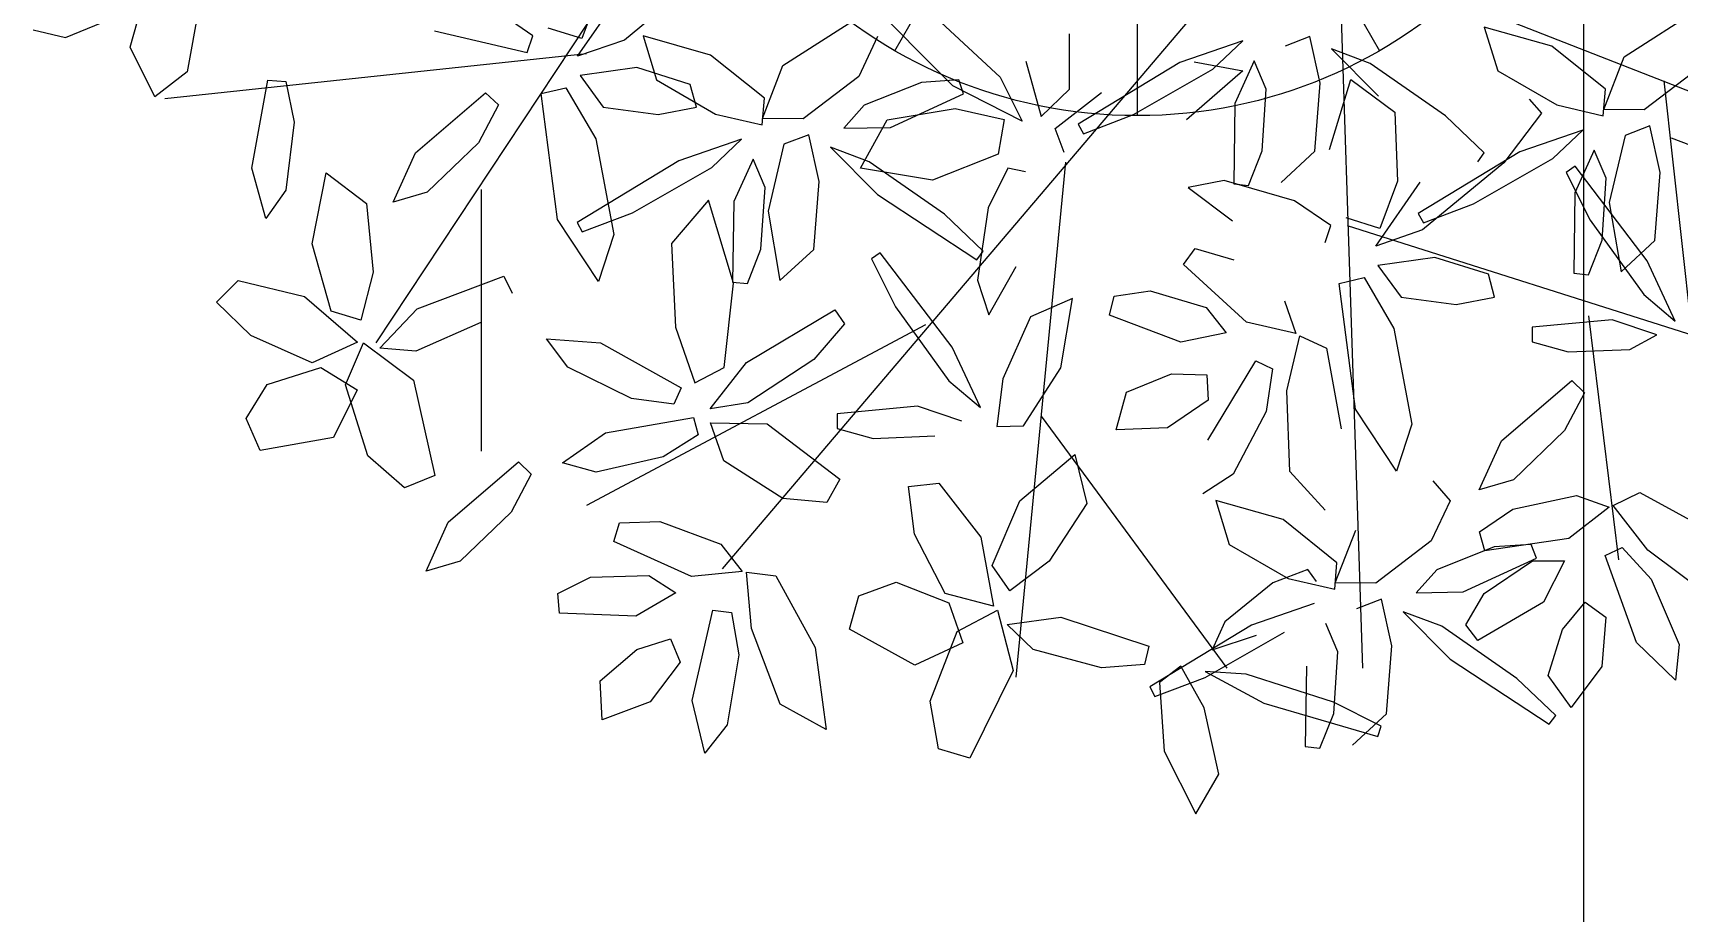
# Model space of a CAD drawing. Extents: x 8365 to 8547, y -347 to -272.
# Drawn here: x 8519.951 to 8520.969, y -311.819 to -311.275 of the extents above; entities that cross this region are included whole.
import ezdxf

# ---------------------------------------------------------------- set-up
doc = ezdxf.new("R2010")
doc.units = 0
doc.layers.get('0').update_dxf_attribs({"linetype": 'CONTINUOUS'})
doc.layers.add('1', color=7, linetype='CONTINUOUS')

msp = doc.modelspace()

# ---------------------------------------------------------------- linework, layer by layer
at = {"linetype": 'CONTINUOUS'}
for p, q in [((8520.634, -310.7258), (8520.634, -311.3258)), ((8520.634, -310.7258), (8520.634, -311.3258)), ((8520.484, -310.766), (8520.784, -311.2856)), ((8520.484, -311.2856), (8520.784, -310.766))]:
    msp.add_line(p, q, dxfattribs=at)
at = {"color": 44}
for p, q in [((8520.3736, -311.1477), (8520.1628, -311.4665)), ((8520.7307, -311.1906), (8520.3772, -311.6063)), ((8520.7594, -311.226), (8521.1882, -311.3938)), ((8520.7594, -311.2372), (8520.7734, -311.6678)), ((8520.2933, -311.2875), (8520.0323, -311.3155)), ((8520.9598, -311.3043), (8520.9877, -311.556)), ((8520.5896, -311.3547), (8520.559, -311.6734)), ((8520.2281, -311.3715), (8520.2281, -311.5336)), ((8520.764, -311.3938), (8521.081, -311.4944)), ((8520.9132, -311.4497), (8520.9318, -311.6007)), ((8520.503, -311.4553), (8520.2933, -311.5671)), ((8520.5745, -311.5119), (8520.6895, -311.6678))]:
    msp.add_line(p, q, dxfattribs=at)
at = {"color": 60}
for p, q in [((8520.0108, -311.2834), (8520.0253, -311.2323)), ((8520.367, -311.2375), (8520.3167, -311.279)), ((8520.2877, -311.2889), (8520.3153, -311.2494)), ((8520.3012, -311.2489), (8520.2903, -311.278)), ((8519.9709, -311.2774), (8520.0025, -311.2644)), ((8520.0534, -311.2588), (8520.0461, -311.2986)), ((8520.2601, -311.2763), (8520.2375, -311.261)), ((8519.9507, -311.2727), (8519.9709, -311.2774)), ((8520.1991, -311.2733), (8520.2566, -311.2867)), ((8520.2566, -311.2867), (8520.2601, -311.2763)), ((8520.2903, -311.278), (8520.2695, -311.2716)), ((8520.37, -311.2883), (8520.3282, -311.2765)), ((8520.3282, -311.2765), (8520.3366, -311.3037)), ((8520.026, -311.3142), (8520.0108, -311.2834)), ((8520.3167, -311.279), (8520.2877, -311.2889)), ((8520.3243, -311.2961), (8520.2892, -311.301)), ((8520.3574, -311.3065), (8520.3243, -311.2961)), ((8520.0461, -311.2986), (8520.026, -311.3142)), ((8520.0862, -311.3583), (8520.0961, -311.3038)), ((8520.0961, -311.3038), (8520.1071, -311.3047)), ((8520.1071, -311.3047), (8520.1124, -311.3298)), ((8520.2892, -311.301), (8520.3036, -311.3206)), ((8520.3366, -311.3037), (8520.3731, -311.3248)), ((8520.3613, -311.3206), (8520.3574, -311.3065)), ((8520.1874, -311.3489), (8520.2308, -311.3116)), ((8520.2308, -311.3116), (8520.2387, -311.3192)), ((8520.2651, -311.3122), (8520.2805, -311.3086)), ((8520.2753, -311.39), (8520.2651, -311.3122)), ((8520.2805, -311.3086), (8520.2989, -311.3401)), ((8520.2387, -311.3192), (8520.2264, -311.3427)), ((8520.3036, -311.3206), (8520.3375, -311.3252)), ((8520.3375, -311.3252), (8520.3613, -311.3206)), ((8520.1124, -311.3298), (8520.1071, -311.372)), ((8520.2264, -311.3427), (8520.1947, -311.3731)), ((8520.2989, -311.3401), (8520.3101, -311.3993)), ((8520.3892, -311.3403), (8520.3503, -311.3538)), ((8520.3708, -311.358), (8520.3892, -311.3403)), ((8520.1736, -311.3793), (8520.1874, -311.3489)), ((8520.3503, -311.3538), (8520.2874, -311.3919)), ((8520.3964, -311.3527), (8520.3843, -311.379))]:
    msp.add_line(p, q, dxfattribs=at)
at = {"color": 62}
for p, q in [((8520.52, -311.3073), (8520.4601, -311.2473)), ((8520.4148, -311.2948), (8520.4625, -311.2643)), ((8520.5013, -311.2576), (8520.5491, -311.3019)), ((8520.4733, -311.2768), (8520.4617, -311.3016)), ((8520.4033, -311.315), (8520.37, -311.2883)), ((8520.4022, -311.3276), (8520.4148, -311.2948)), ((8520.4617, -311.3016), (8520.4272, -311.3278)), ((8520.5006, -311.3052), (8520.465, -311.3194)), ((8520.5236, -311.3037), (8520.5006, -311.3052)), ((8520.5266, -311.3123), (8520.5236, -311.3037)), ((8520.402, -311.3315), (8520.4033, -311.315)), ((8520.4813, -311.3331), (8520.5266, -311.3123)), ((8520.3731, -311.3248), (8520.402, -311.3315)), ((8520.4272, -311.3278), (8520.4022, -311.3276)), ((8520.465, -311.3194), (8520.4524, -311.3336)), ((8520.4792, -311.3285), (8520.5213, -311.3213)), ((8520.4308, -311.3377), (8520.4154, -311.3435)), ((8520.4372, -311.3666), (8520.4308, -311.3377)), ((8520.4524, -311.3336), (8520.4813, -311.3331)), ((8520.4628, -311.3583), (8520.4792, -311.3285)), ((8520.4154, -311.3435), (8520.4056, -311.385)), ((8520.4681, -311.3544), (8520.4443, -311.3453)), ((8520.4443, -311.3453), (8520.4732, -311.3746)), ((8520.0947, -311.3895), (8520.0862, -311.3583)), ((8520.3216, -311.386), (8520.3708, -311.358)), ((8520.4037, -311.3702), (8520.3964, -311.3527)), ((8520.5074, -311.3657), (8520.4628, -311.3583)), ((8520.5147, -311.3867), (8520.4681, -311.3544)), ((8520.548, -311.3497), (8520.5074, -311.3657)), ((8520.1235, -311.4051), (8520.1321, -311.3613)), ((8520.1321, -311.3613), (8520.157, -311.3802)), ((8520.4338, -311.4086), (8520.4372, -311.3666)), ((8520.1071, -311.372), (8520.0947, -311.3895)), ((8520.1947, -311.3731), (8520.1736, -311.3793)), ((8520.3687, -311.3782), (8520.3459, -311.4049)), ((8520.3841, -311.4295), (8520.3687, -311.3782)), ((8520.3843, -311.379), (8520.3836, -311.4288)), ((8520.4012, -311.4084), (8520.4037, -311.3702)), ((8520.4732, -311.3746), (8520.5347, -311.4151)), ((8520.157, -311.3802), (8520.1611, -311.4228)), ((8520.2906, -311.3978), (8520.3216, -311.386)), ((8520.4056, -311.385), (8520.4129, -311.4279)), ((8520.5386, -311.4097), (8520.5147, -311.3867)), ((8520.5418, -311.3828), (8520.5351, -311.4277)), ((8520.3006, -311.4284), (8520.2753, -311.39)), ((8520.2874, -311.3919), (8520.2906, -311.3978)), ((8520.3101, -311.3993), (8520.3006, -311.4284)), ((8520.1353, -311.4469), (8520.1235, -311.4051)), ((8520.3459, -311.4049), (8520.3482, -311.4568)), ((8520.3928, -311.4298), (8520.4012, -311.4084)), ((8520.4129, -311.4279), (8520.4338, -311.4086)), ((8520.475, -311.4107), (8520.4695, -311.4145)), ((8520.4695, -311.4145), (8520.4844, -311.4441)), ((8520.5195, -311.4692), (8520.475, -311.4107)), ((8520.5347, -311.4151), (8520.5386, -311.4097)), ((8520.0642, -311.4413), (8520.0777, -311.4279)), ((8520.0777, -311.4279), (8520.1188, -311.4377)), ((8520.1611, -311.4228), (8520.1536, -311.4524)), ((8520.1885, -311.4453), (8520.2421, -311.4252)), ((8520.2421, -311.4252), (8520.2472, -311.4356)), ((8520.3784, -311.4817), (8520.3841, -311.4295)), ((8520.3836, -311.4288), (8520.3928, -311.4298)), ((8520.5351, -311.4277), (8520.5422, -311.4491)), ((8520.1188, -311.4377), (8520.1516, -311.4661)), ((8520.0855, -311.462), (8520.0642, -311.4413)), ((8520.1536, -311.4524), (8520.1353, -311.4469)), ((8520.1654, -311.4697), (8520.1885, -311.4453)), ((8520.3922, -311.4787), (8520.4468, -311.4461)), ((8520.4468, -311.4461), (8520.4528, -311.4546)), ((8520.4844, -311.4441), (8520.5175, -311.49)), ((8520.2279, -311.4539), (8520.1876, -311.4716)), ((8520.3482, -311.4568), (8520.3603, -311.4913)), ((8520.4528, -311.4546), (8520.4338, -311.4767)), ((8520.1235, -311.4788), (8520.0855, -311.462)), ((8520.1516, -311.4661), (8520.1235, -311.4788)), ((8520.144, -311.4925), (8520.1552, -311.4664)), ((8520.1552, -311.4664), (8520.1862, -311.4895)), ((8520.1876, -311.4716), (8520.1654, -311.4697)), ((8520.2816, -311.4816), (8520.2685, -311.4639)), ((8520.2685, -311.4639), (8520.3018, -311.4665)), ((8520.3018, -311.4665), (8520.3517, -311.4944)), ((8520.537, -311.5065), (8520.5195, -311.4692)), ((8520.3697, -311.5074), (8520.3922, -311.4787)), ((8520.4338, -311.4767), (8520.393, -311.5036)), ((8520.0956, -311.4922), (8520.1289, -311.4818)), ((8520.1289, -311.4818), (8520.1512, -311.4955)), ((8520.1862, -311.4895), (8520.1993, -311.5486)), ((8520.321, -311.501), (8520.2816, -311.4816)), ((8520.3603, -311.4913), (8520.3784, -311.4817)), ((8520.5175, -311.49), (8520.537, -311.5065)), ((8520.0827, -311.5133), (8520.0956, -311.4922)), ((8520.1512, -311.4955), (8520.1367, -311.525)), ((8520.158, -311.5364), (8520.144, -311.4925)), ((8520.3473, -311.5045), (8520.321, -311.501)), ((8520.3517, -311.4944), (8520.3473, -311.5045)), ((8520.393, -311.5036), (8520.3697, -311.5074)), ((8520.498, -311.5057), (8520.4484, -311.5103)), ((8520.0912, -311.533), (8520.0827, -311.5133)), ((8520.1367, -311.525), (8520.0912, -311.533)), ((8520.2784, -311.5408), (8520.3049, -311.5221)), ((8520.1806, -311.5561), (8520.158, -311.5364)), ((8520.2077, -311.5775), (8520.2511, -311.5401)), ((8520.2511, -311.5401), (8520.259, -311.5477)), ((8520.2991, -311.5465), (8520.2784, -311.5408)), ((8520.1993, -311.5486), (8520.1806, -311.5561)), ((8520.259, -311.5477), (8520.2467, -311.5712)), ((8520.2467, -311.5712), (8520.215, -311.6016)), ((8520.1939, -311.6078), (8520.2077, -311.5775)), ((8520.215, -311.6016), (8520.1939, -311.6078)), ((8520.2755, -311.6216), (8520.2956, -311.6116)), ((8520.2766, -311.6338), (8520.2755, -311.6216)), ((8520.303, -311.6999), (8520.3017, -311.6756))]:
    msp.add_line(p, q, dxfattribs=at)
at = {"color": 66}
for p, q in [((8520.9353, -311.2893), (8520.983, -311.2588)), ((8520.9237, -311.3095), (8520.8905, -311.2828)), ((8520.9227, -311.3221), (8520.9353, -311.2893)), ((8520.9821, -311.2961), (8520.9477, -311.3222)), ((8520.9224, -311.3259), (8520.9237, -311.3095)), ((8520.8936, -311.3192), (8520.9224, -311.3259)), ((8520.9477, -311.3222), (8520.9227, -311.3221)), ((8520.9097, -311.3348), (8520.8708, -311.3483)), ((8520.8913, -311.3524), (8520.9097, -311.3348)), ((8520.9359, -311.338), (8520.9261, -311.3795)), ((8520.9513, -311.3321), (8520.9359, -311.338)), ((8520.9576, -311.3611), (8520.9513, -311.3321)), ((8520.9168, -311.3471), (8520.9048, -311.3735)), ((8520.9242, -311.3646), (8520.9168, -311.3471)), ((8520.905, -311.3571), (8520.8995, -311.361)), ((8520.9495, -311.4157), (8520.905, -311.3571)), ((8520.8995, -311.361), (8520.9144, -311.3905)), ((8520.9217, -311.4029), (8520.9242, -311.3646)), ((8520.9543, -311.4031), (8520.9576, -311.3611)), ((8520.9048, -311.3735), (8520.9041, -311.4233)), ((8520.9261, -311.3795), (8520.9334, -311.4224)), ((8520.9144, -311.3905), (8520.9475, -311.4365)), ((8520.9132, -311.4243), (8520.9217, -311.4029)), ((8520.9334, -311.4224), (8520.9543, -311.4031)), ((8520.8182, -311.4136), (8520.783, -311.4185)), ((8520.783, -311.4185), (8520.7974, -311.4381)), ((8520.8513, -311.424), (8520.8182, -311.4136)), ((8520.967, -311.453), (8520.9495, -311.4157)), ((8520.7589, -311.4297), (8520.7744, -311.4261)), ((8520.7744, -311.4261), (8520.7928, -311.4576)), ((8520.8552, -311.4382), (8520.8513, -311.424)), ((8520.9041, -311.4233), (8520.9132, -311.4243)), ((8520.7974, -311.4381), (8520.8313, -311.4428)), ((8520.8313, -311.4428), (8520.8552, -311.4382)), ((8520.9475, -311.4365), (8520.967, -311.453)), ((8520.7928, -311.4576), (8520.804, -311.5168)), ((8520.928, -311.4522), (8520.8784, -311.4567)), ((8520.8784, -311.4567), (8520.8784, -311.4659)), ((8520.9555, -311.4614), (8520.928, -311.4522)), ((8520.8784, -311.4659), (8520.9006, -311.4721)), ((8520.9006, -311.4721), (8520.9388, -311.4705)), ((8520.9388, -311.4705), (8520.9555, -311.4614)), ((8520.8595, -311.5271), (8520.9029, -311.4897)), ((8520.9029, -311.4897), (8520.9108, -311.4974)), ((8520.9108, -311.4974), (8520.8985, -311.5208)), ((8520.7945, -311.5459), (8520.7691, -311.5075)), ((8520.804, -311.5168), (8520.7945, -311.5459)), ((8520.8985, -311.5208), (8520.8668, -311.5513)), ((8520.8457, -311.5574), (8520.8595, -311.5271)), ((8520.8169, -311.5519), (8520.8277, -311.5643)), ((8520.8668, -311.5513), (8520.8457, -311.5574)), ((8520.8664, -311.5695), (8520.9059, -311.5609)), ((8520.9059, -311.5609), (8520.926, -311.5682)), ((8520.9286, -311.5671), (8520.9451, -311.5591)), ((8520.691, -311.5912), (8520.7275, -311.6123)), ((8520.7395, -311.6068), (8520.718, -311.6151)), ((8520.718, -311.6151), (8520.6882, -311.6391)), ((8520.5867, -311.6363), (8520.6411, -311.6542)), ((8520.7047, -311.6413), (8520.6418, -311.6794)), ((8520.6882, -311.6391), (8520.6803, -311.6564)), ((8520.676, -311.6736), (8520.7252, -311.6455)), ((8520.6803, -311.6564), (8520.7078, -311.6474)), ((8520.612, -311.6677), (8520.5696, -311.6563)), ((8520.6411, -311.6542), (8520.6386, -311.6655)), ((8520.6386, -311.6655), (8520.612, -311.6677)), ((8520.645, -311.6853), (8520.676, -311.6736)), ((8520.6609, -311.6666), (8520.6479, -311.6767)), ((8520.6754, -311.6924), (8520.6609, -311.6666)), ((8520.7014, -311.6716), (8520.676, -311.67)), ((8520.676, -311.67), (8520.7123, -311.6895)), ((8520.7387, -311.6665), (8520.738, -311.7164)), ((8520.6418, -311.6794), (8520.645, -311.6853)), ((8520.6479, -311.6767), (8520.6507, -311.7193)), ((8520.6846, -311.7335), (8520.6754, -311.6924)), ((8520.6507, -311.7193), (8520.6703, -311.7581)), ((8520.6703, -311.7581), (8520.6846, -311.7335))]:
    msp.add_line(p, q, dxfattribs=at)
at = {"color": 64}
for p, q in [((8520.5921, -311.3094), (8520.5922, -311.2752)), ((8520.7409, -311.2768), (8520.7255, -311.2827)), ((8520.7473, -311.3058), (8520.7409, -311.2768)), ((8520.8905, -311.2828), (8520.8487, -311.271)), ((8520.8487, -311.271), (8520.8571, -311.2981)), ((8520.6993, -311.2795), (8520.6604, -311.293)), ((8520.6809, -311.2971), (8520.6993, -311.2795)), ((8520.7782, -311.2935), (8520.7543, -311.2845)), ((8520.7543, -311.2845), (8520.7833, -311.3138)), ((8520.565, -311.2921), (8520.5746, -311.3263)), ((8520.6604, -311.293), (8520.5975, -311.3311)), ((8520.6317, -311.3252), (8520.6809, -311.2971)), ((8520.6692, -311.2925), (8520.6993, -311.298)), ((8520.7064, -311.2918), (8520.6944, -311.3182)), ((8520.7138, -311.3094), (8520.7064, -311.2918)), ((8520.8247, -311.3259), (8520.7782, -311.2935)), ((8520.5628, -311.3293), (8520.52, -311.3073)), ((8520.5491, -311.3019), (8520.5628, -311.3293)), ((8520.6993, -311.298), (8520.6646, -311.3283)), ((8520.7439, -311.3478), (8520.7473, -311.3058)), ((8520.7529, -311.3467), (8520.7662, -311.3034)), ((8520.7662, -311.3034), (8520.7935, -311.3237)), ((8520.8571, -311.2981), (8520.8936, -311.3192)), ((8520.5746, -311.3263), (8520.5921, -311.3094)), ((8520.5832, -311.3338), (8520.612, -311.3114)), ((8520.7113, -311.3476), (8520.7138, -311.3094)), ((8520.8765, -311.3156), (8520.8842, -311.3243)), ((8520.5213, -311.3213), (8520.5517, -311.3282)), ((8520.6007, -311.337), (8520.6317, -311.3252)), ((8520.6944, -311.3182), (8520.6937, -311.368)), ((8520.7935, -311.3237), (8520.795, -311.3664)), ((8520.8487, -311.3488), (8520.8247, -311.3259)), ((8520.8842, -311.3243), (8520.8609, -311.3551)), ((8520.5517, -311.3282), (8520.548, -311.3497)), ((8520.5889, -311.3487), (8520.5832, -311.3338)), ((8520.5975, -311.3311), (8520.6007, -311.337)), ((8520.7028, -311.369), (8520.7113, -311.3476)), ((8520.723, -311.3671), (8520.7439, -311.3478)), ((8520.8708, -311.3483), (8520.8079, -311.3864)), ((8520.554, -311.3584), (8520.5418, -311.3828)), ((8520.5648, -311.3605), (8520.554, -311.3584)), ((8520.8609, -311.3551), (8520.8105, -311.3965)), ((8520.8421, -311.3805), (8520.8913, -311.3524)), ((8520.8447, -311.3543), (8520.8487, -311.3488)), ((8520.6878, -311.366), (8520.6656, -311.3702)), ((8520.7313, -311.3785), (8520.6878, -311.366)), ((8520.6937, -311.368), (8520.7028, -311.369)), ((8520.7816, -311.4065), (8520.8091, -311.3669)), ((8520.795, -311.3664), (8520.7841, -311.3956)), ((8520.6656, -311.3702), (8520.693, -311.3909)), ((8520.7539, -311.3938), (8520.7313, -311.3785)), ((8520.7841, -311.3956), (8520.7634, -311.3891)), ((8520.8079, -311.3864), (8520.8111, -311.3922)), ((8520.8111, -311.3922), (8520.8421, -311.3805)), ((8520.7504, -311.4043), (8520.7539, -311.3938)), ((8520.8105, -311.3965), (8520.7816, -311.4065)), ((8520.6627, -311.4179), (8520.6699, -311.408)), ((8520.6699, -311.408), (8520.6937, -311.4151)), ((8520.5422, -311.4491), (8520.5591, -311.4192)), ((8520.7016, -311.4536), (8520.6627, -311.4179)), ((8520.7691, -311.5075), (8520.7589, -311.4297)), ((8520.594, -311.4391), (8520.5679, -311.4503)), ((8520.5867, -311.4819), (8520.594, -311.4391)), ((8520.6169, -311.4493), (8520.6198, -311.4375)), ((8520.6198, -311.4375), (8520.642, -311.4343)), ((8520.642, -311.4343), (8520.6766, -311.4446)), ((8520.5679, -311.4503), (8520.5508, -311.4888)), ((8520.6611, -311.4661), (8520.6169, -311.4493)), ((8520.6766, -311.4446), (8520.6891, -311.4602)), ((8520.7251, -311.4405), (8520.7322, -311.4607)), ((8520.6891, -311.4602), (8520.6611, -311.4661)), ((8520.7322, -311.4607), (8520.7016, -311.4536)), ((8520.7265, -311.4961), (8520.7346, -311.4621)), ((8520.7346, -311.4621), (8520.7512, -311.4698)), ((8520.7512, -311.4698), (8520.7602, -311.5196)), ((8520.6777, -311.5266), (8520.7074, -311.4776)), ((8520.7074, -311.4776), (8520.7178, -311.4826)), ((8520.5508, -311.4888), (8520.5471, -311.5182)), ((8520.5636, -311.5178), (8520.5867, -311.4819)), ((8520.6274, -311.497), (8520.6552, -311.4857)), ((8520.6552, -311.4857), (8520.6771, -311.4862)), ((8520.6771, -311.4862), (8520.678, -311.5019)), ((8520.7178, -311.4826), (8520.7139, -311.5089)), ((8520.6209, -311.5204), (8520.6274, -311.497)), ((8520.7284, -311.5461), (8520.7265, -311.4961)), ((8520.4484, -311.5103), (8520.4484, -311.5194)), ((8520.5255, -311.5149), (8520.498, -311.5057)), ((8520.678, -311.5019), (8520.6527, -311.5191)), ((8520.7139, -311.5089), (8520.6933, -311.5477)), ((8520.3049, -311.5221), (8520.3595, -311.5127)), ((8520.3595, -311.5127), (8520.3624, -311.5233)), ((8520.3783, -311.5394), (8520.3699, -311.5159)), ((8520.3699, -311.5159), (8520.405, -311.5165)), ((8520.405, -311.5165), (8520.45, -311.5509)), ((8520.4484, -311.5194), (8520.4706, -311.5256)), ((8520.5471, -311.5182), (8520.5636, -311.5178)), ((8520.6527, -311.5191), (8520.6209, -311.5204)), ((8520.3624, -311.5233), (8520.3406, -311.537)), ((8520.4706, -311.5256), (8520.5088, -311.524)), ((8520.3406, -311.537), (8520.2991, -311.5465)), ((8520.4147, -311.5629), (8520.3783, -311.5394)), ((8520.5613, -311.5643), (8520.5954, -311.5355)), ((8520.5954, -311.5355), (8520.6029, -311.5659)), ((8520.45, -311.5509), (8520.442, -311.5653)), ((8520.6933, -311.5477), (8520.6746, -311.56)), ((8520.4924, -311.5553), (8520.5113, -311.5533)), ((8520.4961, -311.5848), (8520.4924, -311.5553)), ((8520.5113, -311.5533), (8520.5372, -311.5867)), ((8520.442, -311.5653), (8520.4147, -311.5629)), ((8520.5442, -311.6042), (8520.5613, -311.5643)), ((8520.6029, -311.5659), (8520.5795, -311.6016)), ((8520.7244, -311.5759), (8520.6826, -311.564)), ((8520.6826, -311.564), (8520.691, -311.5912)), ((8520.3101, -311.5895), (8520.3137, -311.5778)), ((8520.3137, -311.5778), (8520.3385, -311.577)), ((8520.3385, -311.577), (8520.3764, -311.5911)), ((8520.3582, -311.611), (8520.3101, -311.5895)), ((8520.3764, -311.5911), (8520.3895, -311.608)), ((8520.5151, -311.6217), (8520.4961, -311.5848)), ((8520.5372, -311.5867), (8520.545, -311.6294)), ((8520.5795, -311.6016), (8520.5551, -311.62)), ((8520.2956, -311.6116), (8520.3317, -311.6104)), ((8520.3317, -311.6104), (8520.3485, -311.6212)), ((8520.3895, -311.608), (8520.3582, -311.611)), ((8520.3953, -311.6433), (8520.3922, -311.6085)), ((8520.3922, -311.6085), (8520.4104, -311.6106)), ((8520.4104, -311.6106), (8520.4348, -311.655)), ((8520.5551, -311.62), (8520.5442, -311.6042)), ((8520.3485, -311.6212), (8520.3238, -311.6357)), ((8520.4559, -311.6436), (8520.4617, -311.623)), ((8520.4617, -311.623), (8520.4849, -311.6146)), ((8520.4849, -311.6146), (8520.5174, -311.6274)), ((8520.545, -311.6294), (8520.5151, -311.6217)), ((8520.3587, -311.6878), (8520.3713, -311.6319)), ((8520.3713, -311.6319), (8520.3829, -311.6333)), ((8520.3829, -311.6333), (8520.3875, -311.6595)), ((8520.5174, -311.6274), (8520.5262, -311.6521)), ((8520.5225, -311.6452), (8520.5476, -311.6319)), ((8520.5476, -311.6319), (8520.5573, -311.6693)), ((8520.3238, -311.6357), (8520.2766, -311.6338)), ((8520.413, -311.6902), (8520.3953, -311.6433)), ((8520.4964, -311.666), (8520.4559, -311.6436)), ((8520.5535, -311.6408), (8520.5867, -311.6363)), ((8520.5696, -311.6563), (8520.5535, -311.6408)), ((8520.3244, -311.6562), (8520.3453, -311.6497)), ((8520.3453, -311.6497), (8520.3512, -311.6642)), ((8520.5262, -311.6521), (8520.4964, -311.666)), ((8520.5059, -311.6883), (8520.5225, -311.6452)), ((8520.3017, -311.6756), (8520.3244, -311.6562)), ((8520.3512, -311.6642), (8520.3327, -311.6886)), ((8520.3875, -311.6595), (8520.3803, -311.7029)), ((8520.4348, -311.655), (8520.4416, -311.7059)), ((8520.5573, -311.6693), (8520.5304, -311.7236)), ((8520.3327, -311.6886), (8520.303, -311.6999)), ((8520.3664, -311.7204), (8520.3587, -311.6878)), ((8520.4416, -311.7059), (8520.413, -311.6902)), ((8520.5111, -311.7177), (8520.5059, -311.6883)), ((8520.3803, -311.7029), (8520.3664, -311.7204)), ((8520.5304, -311.7236), (8520.5111, -311.7177))]:
    msp.add_line(p, q, dxfattribs=at)
at = {"color": 68}
for p, q in [((8520.9886, -311.3488), (8520.9647, -311.3398)), ((8520.7504, -311.5701), (8520.7284, -311.5461)), ((8520.9451, -311.5591), (8520.9895, -311.5834)), ((8520.8277, -311.5643), (8520.816, -311.5891)), ((8520.8459, -311.5835), (8520.8664, -311.5695)), ((8520.926, -311.5682), (8520.9012, -311.5875)), ((8520.9499, -311.5948), (8520.9286, -311.5671)), ((8520.7576, -311.6026), (8520.7244, -311.5759)), ((8520.7566, -311.6151), (8520.7692, -311.5824)), ((8520.816, -311.5891), (8520.7816, -311.6153)), ((8520.855, -311.5927), (8520.8194, -311.6069)), ((8520.8491, -311.5953), (8520.8459, -311.5835)), ((8520.9012, -311.5875), (8520.8491, -311.5953)), ((8520.8779, -311.5912), (8520.855, -311.5927)), ((8520.881, -311.5998), (8520.8779, -311.5912)), ((8520.7563, -311.619), (8520.7576, -311.6026)), ((8520.8357, -311.6206), (8520.881, -311.5998)), ((8520.8488, -311.6217), (8520.8786, -311.6013)), ((8520.8786, -311.6013), (8520.8985, -311.6014)), ((8520.8985, -311.6014), (8520.8855, -311.6269)), ((8520.9236, -311.5981), (8520.9341, -311.5931)), ((8520.943, -311.6519), (8520.9236, -311.5981)), ((8520.9341, -311.5931), (8520.9521, -311.6127)), ((8520.9901, -311.6248), (8520.9499, -311.5948)), ((8520.7275, -311.6123), (8520.7563, -311.619)), ((8520.745, -311.6142), (8520.7395, -311.6068)), ((8520.8194, -311.6069), (8520.8067, -311.6211)), ((8520.9521, -311.6127), (8520.9693, -311.6531)), ((8520.7816, -311.6153), (8520.7566, -311.6151)), ((8520.8067, -311.6211), (8520.8357, -311.6206)), ((8520.8373, -311.641), (8520.8488, -311.6217)), ((8520.7436, -311.6278), (8520.7047, -311.6413)), ((8520.7852, -311.6252), (8520.7698, -311.6311)), ((8520.7915, -311.6541), (8520.7852, -311.6252)), ((8520.8225, -311.6419), (8520.7986, -311.6329)), ((8520.7986, -311.6329), (8520.8276, -311.6622)), ((8520.8855, -311.6269), (8520.8448, -311.6507)), ((8520.8971, -311.6438), (8520.9112, -311.627)), ((8520.9112, -311.627), (8520.924, -311.6362)), ((8520.7581, -311.6577), (8520.7507, -311.6402)), ((8520.869, -311.6742), (8520.8225, -311.6419)), ((8520.8448, -311.6507), (8520.8373, -311.641)), ((8520.8884, -311.6724), (8520.8971, -311.6438)), ((8520.924, -311.6362), (8520.9215, -311.6667)), ((8520.9671, -311.6753), (8520.943, -311.6519)), ((8520.9693, -311.6531), (8520.9671, -311.6753)), ((8520.7556, -311.6959), (8520.7581, -311.6577)), ((8520.7882, -311.6961), (8520.7915, -311.6541)), ((8520.8276, -311.6622), (8520.889, -311.7026)), ((8520.7554, -311.6888), (8520.7014, -311.6716)), ((8520.893, -311.6972), (8520.869, -311.6742)), ((8520.9026, -311.6922), (8520.8884, -311.6724)), ((8520.9215, -311.6667), (8520.9026, -311.6922)), ((8520.7123, -311.6895), (8520.7829, -311.7101)), ((8520.785, -311.7037), (8520.7554, -311.6888)), ((8520.7471, -311.7173), (8520.7556, -311.6959)), ((8520.7673, -311.7154), (8520.7882, -311.6961)), ((8520.7829, -311.7101), (8520.785, -311.7037)), ((8520.889, -311.7026), (8520.893, -311.6972)), ((8520.738, -311.7164), (8520.7471, -311.7173))]:
    msp.add_line(p, q, dxfattribs=at)
at = {"layer": '1', "color": 1, "linetype": 'CONTINUOUS'}
msp.add_line((8520.9102, -306.4365), (8520.9102, -321.4291), dxfattribs=at)
msp.add_circle((8520.634, -311.0258), 0.3, dxfattribs=at)

doc.saveas('drawing.dxf')
